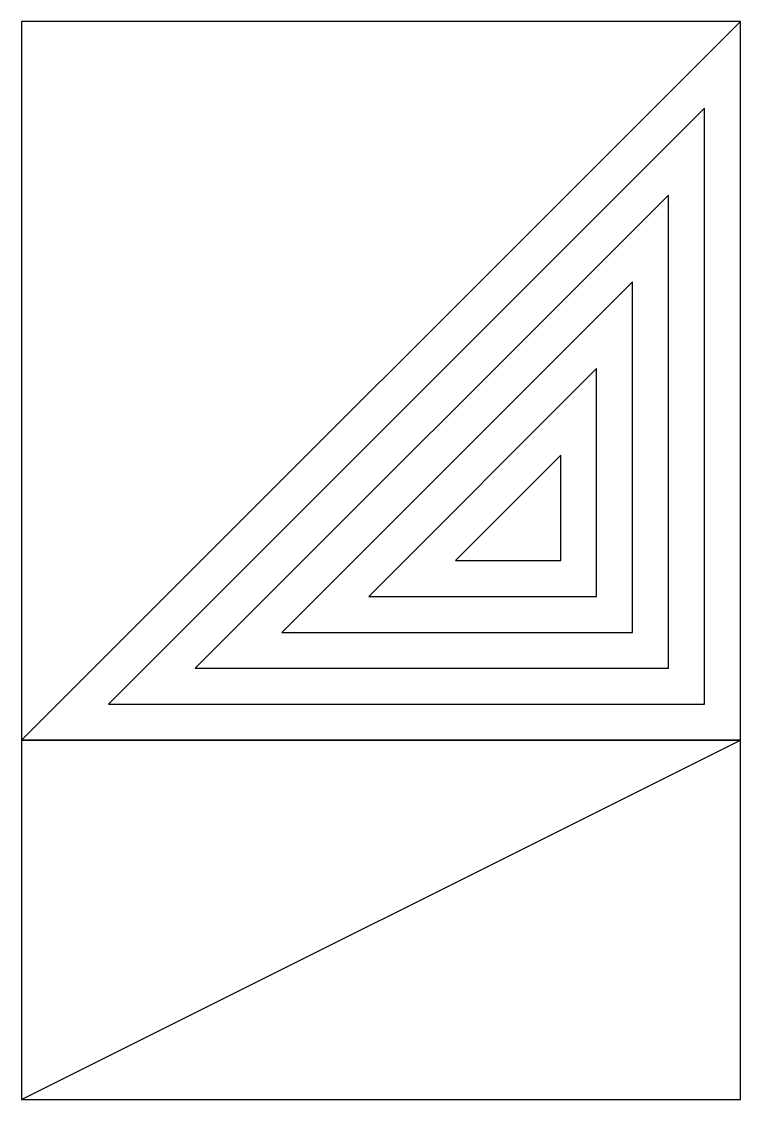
# Model space of a CAD drawing. Header units: millimetres. Extents: x -1 to 1, y -1.5 to 1.5.
import ezdxf

# ---------------------------------------------------------------- set-up
doc = ezdxf.new("R2010")
doc.units = ezdxf.units.MM
doc.layers.add('jidou1', color=3, linetype='Continuous')
doc.layers.add('KEISO', color=7, linetype='Continuous')

# ---------------------------------------------------------------- blocks, each defined once
blk = doc.blocks.new('TR2')
at = {"layer": 'KEISO', "color": 3}
for p, q in [((0, 2), (-2, 2)), ((-2, 2), (-2, 0))]:
    blk.add_line(p, q, dxfattribs=at)
for points in [[(0, 0), (0, 2), (-2, 0)], [(-0.1, 0.1), (-0.1, 1.7586), (-1.7586, 0.1)], [(-0.2, 0.2), (-0.2, 1.5172), (-1.5172, 0.2)], [(-0.3, 0.3), (-0.3, 1.2757), (-1.2757, 0.3)], [(-0.4, 0.4), (-0.4, 1.0343), (-1.0343, 0.4)], [(-0.5, 0.5), (-0.5, 0.7929), (-0.7929, 0.5)]]:
    blk.add_lwpolyline(points, close=True, dxfattribs=at)
blk = doc.blocks.new('TR2_15')
at = {"layer": 'jidou1', "color": 3, "linetype": 'Continuous'}
blk.add_blockref('TR2', (0, 0), dxfattribs=at)
blk = doc.blocks.new('ki-_21')
at = {"layer": 'jidou1', "color": 3, "linetype": 'Continuous'}
blk.add_line((0, 0), (4, 2), dxfattribs=at)
blk.add_lwpolyline([(4, 0), (4, 2), (0, 2), (0, 0)], close=True, dxfattribs=at)

msp = doc.modelspace()

# ---------------------------------------------------------------- block references
at = {"layer": 'jidou1', "color": 3, "linetype": 'Continuous'}
msp.add_blockref('TR2_15', (1, -0.5), dxfattribs=at)
at = {"layer": 'jidou1', "color": 3, "linetype": 'Continuous', "xscale": 0.5, "yscale": 0.5, "zscale": 0.5}
msp.add_blockref('ki-_21', (-1, -1.5), dxfattribs=at)

doc.saveas('drawing.dxf')
